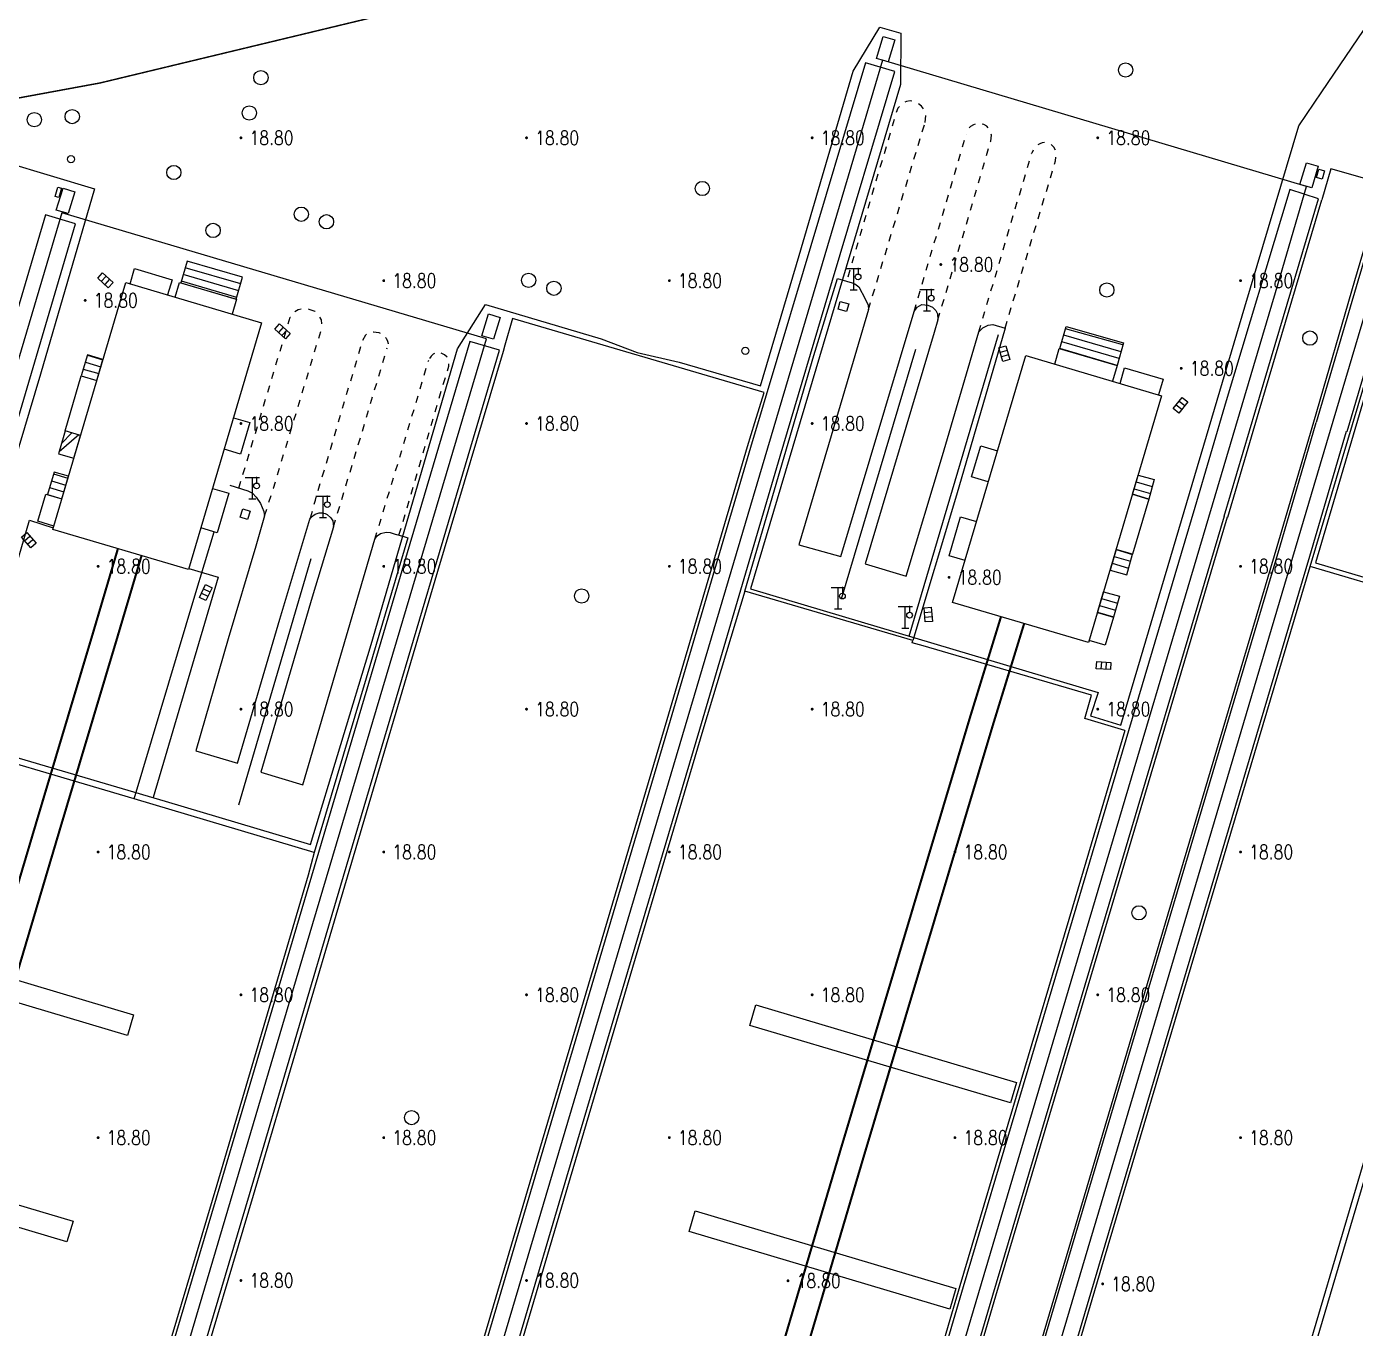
# Model space of a CAD drawing. Extents: x 404846 to 408477, y 3390929 to 3392894.
# Drawn here: x 406546.3 to 406639.4, y 3391921 to 3392012.2 of the extents above; entities that cross this region are included whole.
import ezdxf
from ezdxf.enums import TextEntityAlignment as Align

# ---------------------------------------------------------------- set-up
doc = ezdxf.new("R2010")
doc.units = 0
doc.header["$LTSCALE"] = 0.5
doc.header["$PDSIZE"] = 0.2
doc.linetypes.add('X1', pattern=[5, 4, -1])
doc.linetypes.add('X6', pattern=[2, 1, -1])
doc.layers.get('0').update_dxf_attribs({"linetype": 'CONTINUOUS'})
for name, color, linetype in [('3221', 6, 'CONTINUOUS'), ('DLSS', 4, 'CONTINUOUS'), ('DMTZ', 3, 'CONTINUOUS'), ('FZTZ', 7, 'CONTINUOUS'), ('GCD', 1, 'CONTINUOUS'), ('GXYZ', 2, 'CONTINUOUS'), ('JMD', 6, 'CONTINUOUS'), ('SXSS', 5, 'CONTINUOUS'), ('ZBTZ', 3, 'CONTINUOUS')]:
    doc.layers.add(name, color=color, linetype=linetype)
doc.layers.add('ASSIST', color=7, linetype='CONTINUOUS', plot=False)
doc.styles.add('HZ', font='rs.shx', dxfattribs={"width": 0.8, "bigfont": 'hztxt.shx'})
doc.linetypes.add('10422', pattern='A,0.75,[150,AAA.SHX,S=0.5,R=0,X=0,Y=0.5],1.5,[177,AAA.SHX,S=1,R=0,X=0,Y=0.4],0.75', length=3)
doc.linetypes.add('1161', pattern='A,0,[149,AAA.SHX,S=0.15,R=0,X=0,Y=0],-1.6', length=1.6)
doc.linetypes.add('444', pattern='A,4.5,[145,AAA.SHX,S=1,R=0,X=0,Y=1],4.5,-0.5,[146,AAA.SHX,S=1,R=0,X=0,Y=0],-0.5', length=10)

# ---------------------------------------------------------------- blocks, each defined once
blk = doc.blocks.new('gc063')
for p, q in [((-1, 3), (1, 3)), ((0, 0), (0, 3)), ((0.6, 3), (0.6, 2.2)), ((-0.5, 0), (0.5, 0))]:
    blk.add_line(p, q)
blk.add_circle((0.6, 1.8), 0.4)
blk.add_point((0.6, 3))
blk.add_point((0.6, 3))
blk = doc.blocks.new('GC200')
at = {"linetype": 'Continuous', "const_width": 0.2, "flags": 128}
blk.add_lwpolyline([(-0.1, 0, 1), (0.1, 0, 1)], format="xyb", close=True, dxfattribs=at)
blk = doc.blocks.new('gc170')
at = {"linetype": 'Continuous'}
blk.add_circle((0, 0), 0.5, dxfattribs=at)
blk = doc.blocks.new('gc188')
blk.add_circle((0, 0), 1)
blk = doc.blocks.new('gc041')
for p, q in [((-1, 0.5), (1, 0.5)), ((-1, -0.5), (-1, 0.5)), ((-0.33, 0.5), (-0.33, -0.5)), ((0.33, 0.5), (0.33, -0.5)), ((1, 0.5), (1, -0.5)), ((1, -0.5), (-1, -0.5))]:
    blk.add_line(p, q)

msp = doc.modelspace()

# ---------------------------------------------------------------- linework, layer by layer
at = {"layer": '3221', "color": 6}
for points in [[(406636.332, 3391979.428, 18.869), (406645.833, 3392011.42, 18.841), (406675.55, 3392002.595, 18.841), (406666.052, 3391970.612, 18.869)], [(406603.578, 3391891.659, 18.743), (406616.796, 3391936.211, 18.678), (406633.983, 3391994.177, 18.973), (406635.984, 3392000.971, 18.84), (406606.275, 3392009.823, 18.84), (406604.254, 3392002.963, 18.973), (406587.075, 3391945.026, 18.678), (406573.872, 3391900.521, 18.743)], [(406532.963, 3391836.369, 18.608), (406538.123, 3391853.983, 18.87), (406554.178, 3391908.171, 18.87), (406563.857, 3391940.802, 18.798), (406578.547, 3391990.302, 18.841), (406548.828, 3391999.121, 18.841), (406534.138, 3391949.62, 18.798), (406524.456, 3391916.982, 18.87), (406508.397, 3391862.778, 18.87), (406503.222, 3391845.277, 18.984)], [(406615.567, 3391909.423, 18.808), (406636.332, 3391979.428, 18.869)]]:
    msp.add_polyline3d(points, dxfattribs=at)
at = {"layer": 'ASSIST', "linetype": 'Continuous', "flags": 128}
for points, elevation in [([(406561.033, 3391993.082), (406561.48, 3391994.635), (406557.595, 3391995.754), (406557.156, 3391994.229), (406561.033, 3391993.082)], 19.521), ([(406623.166, 3391990.034), (406622.717, 3391988.437), (406618.712, 3391989.623), (406619.146, 3391991.165), (406623.166, 3391990.034)], 19.22), ([(406550.614, 3391989.184), (406550.181, 3391987.714), (406551.264, 3391987.394), (406551.698, 3391988.863), (406550.614, 3391989.184)], 19.243), ([(406550.125, 3391983.545), (406549.042, 3391983.865), (406548.959, 3391983.53), (406548.583, 3391982.259), (406549.651, 3391981.943), (406550.027, 3391983.214), (406550.125, 3391983.545)], 19.373), ([(406548.27, 3391980.98), (406547.806, 3391979.41), (406548.814, 3391979.112), (406549.278, 3391980.682), (406548.27, 3391980.98)], 19.198), ([(406623.788, 3391979.423), (406624.185, 3391980.764), (406625.317, 3391980.446), (406624.929, 3391979.085), (406623.788, 3391979.423)], 19.247), ([(406622.644, 3391975.558), (406622.218, 3391974.118), (406623.385, 3391973.773), (406623.784, 3391975.22), (406622.644, 3391975.558)], 19.26), ([(406621.337, 3391971.145), (406621.768, 3391972.599), (406622.89, 3391972.296), (406622.452, 3391970.815), (406621.337, 3391971.145)], 19.393)]:
    msp.add_lwpolyline(points, close=True, dxfattribs=dict(at, elevation=elevation))
at = {"layer": 'DLSS', "linetype": 'Continuous', "const_width": 0.1, "elevation": 18.842, "flags": 128}
msp.add_lwpolyline([(406570.913, 3392012.889), (406551.5, 3392008.221), (406543.361, 3392006.722), (406536.591, 3392005.974), (406530.959, 3392005.785), (406525.007, 3392005.989), (406518.538, 3392006.547), (406512.658, 3392007.472), (406507.461, 3392008.531), (406501.908, 3392009.962), (406494.211, 3392012.184), (406482.119, 3392015.748)], dxfattribs=at)
at = {"layer": 'DLSS', "linetype": 'X6', "flags": 128}
for points, elevation in [([(406609.265, 3392005.45), (406609.313, 3392006.017), (406609.22, 3392006.342), (406609.009, 3392006.607), (406608.736, 3392006.803), (406608.43, 3392006.922), (406608.216, 3392006.961), (406607.956, 3392006.917), (406607.641, 3392006.792), (406607.364, 3392006.448), (406607.235, 3392006.135), (406603.768, 3391994.351)], 19.076), ([(406605.303, 3391992.362), (406609.265, 3392005.45)], 19.046), ([(406608.505, 3391992.224), (406612.14, 3392004.606)], 19.046), ([(406613.868, 3392004.152), (406613.923, 3392004.569), (406613.818, 3392004.909), (406613.6, 3392005.189), (406613.371, 3392005.309), (406613.119, 3392005.357), (406612.888, 3392005.374), (406612.66, 3392005.297), (406612.451, 3392005.182), (406612.316, 3392005.028), (406612.14, 3392004.606)], 19.063), ([(406610.164, 3391991.637), (406612.148, 3391998.301), (406613.868, 3392004.152)], 18.987), ([(406614.866, 3391991.056), (406618.406, 3392002.776), (406618.464, 3392003.348), (406618.293, 3392003.737), (406618.124, 3392003.897), (406617.894, 3392003.98), (406617.641, 3392004.052), (406617.472, 3392004.031), (406617.295, 3392003.954), (406617.127, 3392003.875), (406616.884, 3392003.653), (406616.73, 3392003.311)], 18.991), ([(406613.024, 3391990.786), (406615.009, 3391997.454), (406616.73, 3392003.311)], 18.987), ([(406561.215, 3391979.858), (406564.814, 3391991.819), (406565.126, 3391992.221), (406565.364, 3391992.353), (406565.794, 3391992.436), (406566.123, 3391992.392), (406566.537, 3391992.235), (406566.773, 3391991.976), (406566.972, 3391991.644), (406567.006, 3391991.327), (406567.026, 3391991.079)], 18.978), ([(406563.015, 3391977.915), (406563.64, 3391979.857), (406567.026, 3391991.079)], 18.81), ([(406569.888, 3391990.216), (406570.094, 3391990.581), (406570.297, 3391990.728), (406570.638, 3391990.807), (406571.023, 3391990.749), (406571.162, 3391990.689), (406571.41, 3391990.524), (406571.533, 3391990.355), (406571.625, 3391990.142), (406571.668, 3391989.971), (406571.602, 3391989.674)], 18.835), ([(406566.236, 3391977.764), (406566.573, 3391979.006), (406569.888, 3391990.216)], 18.81), ([(406567.838, 3391977.152), (406569.496, 3391982.616), (406571.602, 3391989.674)], 18.822), ([(406570.738, 3391976.272), (406572.398, 3391981.743), (406574.506, 3391988.807)], 18.822), ([(406572.427, 3391976.559), (406575.907, 3391988.387), (406575.933, 3391988.731), (406575.846, 3391988.982), (406575.625, 3391989.192), (406575.355, 3391989.306), (406575.215, 3391989.333), (406575.027, 3391989.327), (406574.81, 3391989.244), (406574.67, 3391989.088), (406574.506, 3391988.807)], 19.047)]:
    msp.add_lwpolyline(points, dxfattribs=dict(at, elevation=elevation))
at = {"layer": 'DMTZ', "linetype": '10422', "flags": 128}
for points, elevation in [([(406669.685, 3391987.589), (406663.398, 3391966.34), (406636.24, 3391974.356), (406642.551, 3391995.581)], 19.219), ([(406614.866, 3391991.056), (406611.455, 3391979.372), (406608.401, 3391969.191), (406596.651, 3391972.646), (406601.478, 3391989.147), (406603.14, 3391994.537)], 19.178), ([(406603.14, 3391994.537), (406604.169, 3391994.233), (406604.349, 3391994.147), (406604.62, 3391993.943), (406605.066, 3391993.102), (406605.272, 3391992.663), (406605.303, 3391992.362), (406603.515, 3391986.271), (406600.431, 3391975.876), (406603.377, 3391975.057), (406608.505, 3391992.224), (406608.711, 3391992.52), (406609.042, 3391992.71), (406609.448, 3391992.672), (406609.784, 3391992.521), (406610.016, 3391992.29), (406610.136, 3391992.06), (406610.164, 3391991.637), (406609.901, 3391990.745), (406605.059, 3391974.548), (406607.948, 3391973.689), (406610.484, 3391982.147), (406613.024, 3391990.786), (406613.306, 3391991.077), (406613.681, 3391991.273), (406614.015, 3391991.302), (406614.866, 3391991.056)], 19.223), ([(406560.585, 3391980.052), (406561.844, 3391979.663), (406562.158, 3391979.49), (406562.429, 3391979.22), (406562.731, 3391978.766), (406562.973, 3391978.216), (406563.015, 3391977.915), (406562.401, 3391975.78), (406560.467, 3391969.292), (406558.195, 3391961.453), (406561.126, 3391960.603), (406564.094, 3391970.678), (406566.179, 3391977.687), (406566.292, 3391977.84), (406566.562, 3391978.028), (406566.838, 3391978.122), (406567.079, 3391978.129), (406567.251, 3391978.083), (406567.391, 3391978.003), (406567.657, 3391977.779), (406567.805, 3391977.557), (406567.838, 3391977.152), (406566.354, 3391972.216), (406562.756, 3391959.969), (406565.698, 3391959.074), (406570.738, 3391976.272), (406570.897, 3391976.505), (406571.132, 3391976.679), (406571.528, 3391976.779), (406571.809, 3391976.736), (406572.162, 3391976.636), (406572.693, 3391976.481)], 19.032), ([(406572.693, 3391976.481), (406573.046, 3391976.37), (406570.124, 3391966.544), (406566.478, 3391954.337), (406553.876, 3391958.095), (406558.14, 3391972.315), (406559.488, 3391976.797)], 19.062)]:
    msp.add_lwpolyline(points, dxfattribs=dict(at, elevation=elevation))
at = {"layer": 'FZTZ', "linetype": 'Continuous', "flags": 128}
for points, elevation in [([(406637.246, 3392002.061), (406637.073, 3392001.477), (406636.678, 3392001.595), (406636.85, 3392002.178), (406637.246, 3392002.061)], 20.363), ([(406548.788, 3392000.858), (406548.597, 3392000.205), (406548.342, 3392000.279), (406548.533, 3392000.933), (406548.788, 3392000.858)], 19.852), ([(406603.92, 3391992.756), (406603.764, 3391992.209), (406603.169, 3391992.379), (406603.325, 3391992.926), (406603.92, 3391992.756)], 21.063), ([(406561.496, 3391978.405), (406562.012, 3391978.239), (406561.827, 3391977.665), (406561.312, 3391977.831), (406561.496, 3391978.405)], 20.672), ([(406535.597, 3391948.407), (406553.844, 3391942.973), (406553.417, 3391941.54), (406535.17, 3391946.974), (406535.597, 3391948.407)], 27.715), ([(406597.419, 3391943.675), (406615.666, 3391938.241), (406615.239, 3391936.808), (406596.992, 3391942.242), (406597.419, 3391943.675)], 27.592), ([(406531.353, 3391933.955), (406549.601, 3391928.521), (406549.174, 3391927.088), (406530.926, 3391932.522), (406531.353, 3391933.955)], 27.715), ([(406593.171, 3391929.249), (406611.419, 3391923.815), (406610.992, 3391922.381), (406592.745, 3391927.816), (406593.171, 3391929.249)], 27.592)]:
    msp.add_lwpolyline(points, close=True, dxfattribs=dict(at, elevation=elevation))
at = {"layer": 'JMD', "linetype": 'Continuous'}
for p, q in [((406557.595, 3391995.754), (406557.156, 3391994.229)), ((406561.342, 3391994.155), (406557.459, 3391995.282)), ((406561.48, 3391994.635), (406557.595, 3391995.754)), ((406561.065, 3391993.194), (406557.188, 3391994.339)), ((406561.203, 3391993.674), (406557.323, 3391994.81)), ((406561.033, 3391993.082), (406561.48, 3391994.635)), ((406618.712, 3391989.623), (406619.146, 3391991.165)), ((406622.988, 3391989.4), (406618.974, 3391990.553)), ((406623.123, 3391989.881), (406619.104, 3391991.017)), ((406622.717, 3391988.437), (406618.712, 3391989.623)), ((406622.852, 3391988.918), (406618.843, 3391990.088)), ((406623.166, 3391990.034), (406622.717, 3391988.437)), ((406550.614, 3391989.184), (406550.181, 3391987.714)), ((406550.464, 3391988.673), (406551.547, 3391988.353)), ((406550.605, 3391989.153), (406551.689, 3391988.832)), ((406551.264, 3391987.394), (406551.698, 3391988.863)), ((406550.322, 3391988.194), (406551.406, 3391987.873)), ((406550.181, 3391987.714), (406551.264, 3391987.394)), ((406548.959, 3391983.53), (406548.583, 3391982.259)), ((406550.001, 3391983.582), (406548.626, 3391982.405)), ((406549.522, 3391983.723), (406548.793, 3391982.967)), ((406549.042, 3391983.865), (406548.959, 3391983.53)), ((406550.125, 3391983.545), (406549.042, 3391983.865)), ((406548.27, 3391980.98), (406547.806, 3391979.41)), ((406548.089, 3391980.369), (406549.097, 3391980.071)), ((406548.231, 3391980.848), (406549.239, 3391980.55)), ((406548.814, 3391979.112), (406549.278, 3391980.682)), ((406623.788, 3391979.423), (406624.185, 3391980.764)), ((406624.043, 3391980.285), (406625.178, 3391979.959)), ((406624.185, 3391980.764), (406625.317, 3391980.446)), ((406625.317, 3391980.446), (406624.929, 3391979.085)), ((406547.806, 3391979.41), (406548.814, 3391979.112)), ((406547.948, 3391979.889), (406548.956, 3391979.591)), ((406623.901, 3391979.805), (406625.04, 3391979.473)), ((406622.644, 3391975.558), (406622.218, 3391974.118)), ((406622.502, 3391975.077), (406623.651, 3391974.737)), ((406622.644, 3391975.556), (406623.784, 3391975.218)), ((406623.385, 3391973.773), (406623.784, 3391975.22)), ((406622.218, 3391974.118), (406623.385, 3391973.773)), ((406622.36, 3391974.597), (406623.518, 3391974.255)), ((406621.337, 3391971.145), (406621.768, 3391972.599)), ((406621.626, 3391972.12), (406622.746, 3391971.808)), ((406621.768, 3391972.599), (406622.89, 3391972.296)), ((406622.89, 3391972.296), (406622.452, 3391970.815)), ((406621.342, 3391971.161), (406622.457, 3391970.831)), ((406621.484, 3391971.64), (406622.601, 3391971.319))]:
    msp.add_line(p, q, dxfattribs=at)
at = {"layer": 'JMD', "linetype": '444', "flags": 128}
for points, elevation in [([(406597.039, 3391972.805), (406621.394, 3391965.553), (406620.852, 3391963.918), (406622.984, 3391963.263), (406631.652, 3391992.554), (406635.449, 3392005.227), (406637.04, 3392007.591), (406642.085, 3392015.041), (406643.979, 3392014.286), (406645.847, 3392013.896), (406647.113, 3392013.524), (406647.039, 3392009.979), (406636.596, 3391974.632), (406663.215, 3391966.735), (406665.335, 3391973.934), (406673.593, 3392002.044), (406675.439, 3392005.072), (406680.719, 3392003.555), (406680.573, 3391999.909), (406677.443, 3391989.34), (406670.195, 3391964.626), (406671.536, 3391964.214)], 20.606), ([(406600.449, 3391996.15), (406604.235, 3392009.039), (406606.103, 3392012.133), (406607.576, 3392011.703), (406607.545, 3392008.112), (406597.039, 3391972.805)], 20.434), ([(406517.819, 3391955.645), (406526.612, 3391953.072), (406530.198, 3391964.772), (406537.028, 3391987.866), (406543.57, 3392000.525), (406544.902, 3392002.676), (406551.096, 3392000.814), (406547.321, 3391987.833), (406543.075, 3391973.664), (406545.225, 3391973.041), (406546.553, 3391977.604), (406548.21, 3391977.071)], 20.546), ([(406542.01, 3391962.063), (406556.05, 3391957.935), (406566.223, 3391954.899), (406570.48, 3391968.907), (406576.529, 3391989.612), (406578.474, 3391992.716), (406586.588, 3391990.312), (406589.114, 3391989.338), (406592.036, 3391988.683), (406597.747, 3391987.022), (406600.449, 3391996.15)], 20.439), ([(406608.163, 3391969.493), (406614.402, 3391990.615)], 20.28), ([(406603.408, 3391972.092), (406608.614, 3391989.589)], 20.195), ([(406561.21, 3391957.679), (406566.278, 3391974.919)], 20.317), ([(406557.715, 3391974.227), (406559.761, 3391973.616), (406555.203, 3391958.184)], 20.533)]:
    msp.add_lwpolyline(points, dxfattribs=dict(at, elevation=elevation))
at = {"layer": 'JMD', "linetype": 'Continuous', "flags": 128}
for points, elevation in [([(406553.595, 3391994.159), (406553.909, 3391995.222), (406556.537, 3391994.444), (406556.223, 3391993.382)], 23.424), ([(406556.751, 3391993.226), (406557.056, 3391994.258), (406561.06, 3391993.074), (406560.755, 3391992.041)], 23.188), ([(406618.343, 3391988.542), (406618.667, 3391989.636), (406622.717, 3391988.437), (406622.393, 3391987.343)], 22.992), ([(406622.918, 3391987.187), (406623.241, 3391988.278), (406625.934, 3391987.481), (406625.611, 3391986.39)], 23.038), ([(406550.125, 3391983.545), (406549.042, 3391983.865), (406550.181, 3391987.714), (406551.264, 3391987.394)], 22.943), ([(406560.838, 3391984.783), (406561.973, 3391984.447), (406561.32, 3391982.239), (406560.185, 3391982.574)], 23.046), ([(406613.693, 3391980.303), (406612.522, 3391980.65), (406613.164, 3391982.819), (406614.335, 3391982.472)], 23.174), ([(406548.249, 3391977.202), (406547.135, 3391977.531), (406547.7, 3391979.441), (406548.814, 3391979.112)], 22.943), ([(406559.375, 3391979.837), (406560.522, 3391979.497), (406559.705, 3391976.733), (406558.557, 3391977.072)], 23.38), ([(406623.788, 3391979.423), (406624.929, 3391979.085), (406623.784, 3391975.22), (406622.644, 3391975.558)], 22.726), ([(406612.062, 3391974.794), (406610.948, 3391975.124), (406611.754, 3391977.846), (406612.868, 3391977.516)], 23.28), ([(406621.337, 3391971.145), (406622.452, 3391970.815), (406621.871, 3391968.854), (406620.757, 3391969.184)], 22.726)]:
    msp.add_lwpolyline(points, dxfattribs=dict(at, elevation=elevation))
for points, elevation in [([(406562.805, 3391991.435), (406557.692, 3391974.147), (406548.177, 3391976.961), (406553.291, 3391994.249), (406562.805, 3391991.435)], 25.263), ([(406625.832, 3391986.325), (406620.713, 3391969.037), (406611.192, 3391971.856), (406616.311, 3391989.144), (406625.832, 3391986.325)], 25.404)]:
    msp.add_lwpolyline(points, close=True, dxfattribs=dict(at, elevation=elevation))
at = {"layer": 'SXSS', "linetype": 'X1', "const_width": 0.15, "flags": 128}
for points, elevation in [([(406552.744, 3391975.61), (406551.061, 3391969.921), (406547.143, 3391956.829), (406542.052, 3391939.691), (406536.398, 3391920.636), (406531.152, 3391902.951), (406519.679, 3391864.306), (406513.742, 3391844.369), (406506.349, 3391819.235), (406508.024, 3391818.748), (406515.393, 3391843.88), (406521.33, 3391863.815), (406532.803, 3391902.461), (406538.049, 3391920.146), (406543.702, 3391939.201), (406548.793, 3391956.338), (406552.711, 3391969.429), (406554.399, 3391975.121)], 18.779), ([(406614.583, 3391970.852), (406612.387, 3391963.723), (406603.342, 3391933.511), (406589.53, 3391886.867), (406580.906, 3391857.699), (406573.541, 3391833.04), (406568.736, 3391816.695)], 18.805), ([(406616.204, 3391970.372), (406614.004, 3391963.232), (406604.962, 3391933.029), (406591.151, 3391886.387), (406582.527, 3391857.218), (406575.162, 3391832.559), (406570.358, 3391816.218)], 18.805)]:
    msp.add_lwpolyline(points, dxfattribs=dict(at, elevation=elevation))
at = {"layer": 'SXSS', "linetype": 'Continuous', "elevation": 18.931, "flags": 128}
msp.add_lwpolyline([(406622, 3391870.647), (406628.604, 3391892.855), (406647.074, 3391955.254), (406651.283, 3391969.53), (406650.894, 3391969.645), (406646.684, 3391955.369), (406628.214, 3391892.971), (406621.611, 3391870.763)], dxfattribs=at)
at = {"layer": 'ZBTZ', "linetype": '1161', "flags": 128}
for points, elevation in [([(406607.146, 3392011.229), (406606.692, 3392009.706), (406605.858, 3392009.94), (406606.333, 3392011.475), (406607.146, 3392011.229)], 18.84), ([(406636.792, 3392002.394), (406636.337, 3392000.872), (406635.504, 3392001.105), (406635.979, 3392002.64), (406636.792, 3392002.394)], 18.984), ([(406549.719, 3392000.607), (406549.265, 3391999.084), (406548.431, 3391999.317), (406548.906, 3392000.852), (406549.719, 3392000.607)], 18.84), ([(406579.505, 3391991.8), (406579.051, 3391990.277), (406578.217, 3391990.511), (406578.692, 3391992.046), (406579.505, 3391991.8)], 18.84)]:
    msp.add_lwpolyline(points, close=True, dxfattribs=dict(at, elevation=elevation))
for points, elevation in [([(406638.823, 3391983.812), (406641.739, 3391993.689), (406646.081, 3392008.264), (406646.835, 3392010.774), (406644.694, 3392011.373), (406643.92, 3392008.928), (406639.572, 3391994.332), (406636.655, 3391984.452)], 19.106), ([(406559.946, 3391849.849), (406565.995, 3391870.244), (406574.298, 3391898.177), (406584.178, 3391931.642), (406593.483, 3391962.983), (406599.109, 3391982.097), (406602.79, 3391994.416), (406607.149, 3392009.021), (406605.091, 3392009.635), (406600.732, 3391995.031), (406597.05, 3391982.707), (406591.424, 3391963.592), (406582.119, 3391932.251), (406572.239, 3391898.787), (406563.936, 3391870.855), (406557.888, 3391850.459)], 18.836), ([(406636.487, 3391984.501), (406639.363, 3391994.394), (406641.377, 3392001.155), (406637.676, 3392002.213), (406637.055, 3392000.027)], 19.083), ([(406636.816, 3392000.099), (406634.814, 3392000.769), (406630.354, 3391985.959), (406628.151, 3391978.502)], 19.025), ([(406630.217, 3391977.892), (406632.419, 3391985.347), (406636.816, 3392000.099)], 18.99), ([(406630.456, 3391977.821), (406632.658, 3391985.276), (406637.055, 3392000.027)], 18.99), ([(406505.922, 3391850.318), (406508.341, 3391858.584), (406514.923, 3391880.725), (406521.478, 3391902.908), (406526.885, 3391921.155), (406532.618, 3391940.525), (406539.056, 3391962.139), (406545.493, 3391983.86), (406549.783, 3391998.363), (406547.673, 3391998.988), (406543.383, 3391984.485), (406536.946, 3391962.765), (406530.508, 3391941.151), (406524.775, 3391921.78), (406519.368, 3391903.532), (406512.813, 3391881.351), (406506.23, 3391859.206), (406503.809, 3391850.936)], 18.802), ([(406557.675, 3391850.522), (406563.724, 3391870.918), (406572.027, 3391898.85), (406581.906, 3391932.314), (406591.212, 3391963.655), (406596.838, 3391982.77), (406597.338, 3391984.445), (406597.999, 3391986.557), (406580.38, 3391991.726), (406579.85, 3391989.865), (406579.713, 3391989.431), (406575.133, 3391974.006), (406568.607, 3391951.992), (406562.21, 3391930.326), (406549.41, 3391887.334), (406542.143, 3391862.763), (406534.483, 3391836.863)], 18.86), ([(406534.233, 3391836.937), (406541.893, 3391862.836), (406549.16, 3391887.408), (406561.96, 3391930.4), (406568.357, 3391952.066), (406574.883, 3391974.08), (406579.463, 3391989.505), (406577.396, 3391990.119), (406572.815, 3391974.694), (406566.289, 3391952.678), (406559.892, 3391931.014), (406547.092, 3391888.022), (406539.825, 3391863.448), (406532.165, 3391837.549)], 18.886), ([(406592.34, 3391835.453), (406600.631, 3391863.611), (406607.547, 3391886.854), (406619.345, 3391926.691), (406633.929, 3391975.775), (406636.487, 3391984.501)], 18.866), ([(406592.508, 3391835.403), (406600.8, 3391863.561), (406607.715, 3391886.805), (406619.513, 3391926.641), (406634.098, 3391975.725), (406636.655, 3391984.452)], 18.866), ([(406594.621, 3391834.781), (406602.912, 3391862.936), (406609.827, 3391886.178), (406621.625, 3391926.015), (406636.21, 3391975.101), (406638.769, 3391983.832)], 18.866), ([(406628.166, 3391978.501), (406619.822, 3391950.438), (406611.941, 3391923.941), (406607.127, 3391907.575), (406599.038, 3391880.269), (406592.536, 3391858.372), (406586.933, 3391839.367)], 18.768), ([(406630.217, 3391977.892), (406621.872, 3391949.828), (406613.992, 3391923.335), (406609.179, 3391906.969), (406601.089, 3391879.66), (406594.588, 3391857.765), (406588.985, 3391838.762)], 18.768), ([(406630.419, 3391977.832), (406622.075, 3391949.768), (406614.195, 3391923.275), (406609.382, 3391906.91), (406601.291, 3391879.6), (406594.79, 3391857.705), (406589.187, 3391838.702)], 18.768), ([(406594.829, 3391834.72), (406603.12, 3391862.874), (406610.035, 3391886.116), (406621.833, 3391925.953), (406636.24, 3391974.356)], 18.872), ([(406596.651, 3391972.646), (406593.712, 3391962.916), (406584.406, 3391931.574), (406574.526, 3391898.11), (406566.223, 3391870.176), (406560.174, 3391849.781)], 18.791), ([(406623.263, 3391962.888), (406620.441, 3391963.736), (406620.931, 3391965.359), (406609.132, 3391968.81), (406608.352, 3391969.013), (406608.401, 3391969.191)], 18.928), ([(406623.263, 3391962.888), (406619.582, 3391950.509), (406611.701, 3391924.012), (406606.888, 3391907.646), (406598.798, 3391880.34), (406592.297, 3391858.443), (406586.693, 3391839.437)], 18.768), ([(406553.876, 3391958.095), (406539.321, 3391962.401), (406539.247, 3391962.082), (406532.809, 3391940.468), (406527.076, 3391921.098), (406521.669, 3391902.851), (406515.114, 3391880.669), (406508.533, 3391858.527), (406506.113, 3391850.262)], 18.791), ([(406566.478, 3391954.337), (406566.057, 3391952.746), (406559.66, 3391931.082), (406546.86, 3391888.091), (406539.593, 3391863.517), (406531.933, 3391837.618)], 18.905)]:
    msp.add_lwpolyline(points, dxfattribs=dict(at, elevation=elevation))

# ---------------------------------------------------------------- block references
at = {"layer": 'DLSS', "linetype": 'Continuous', "xscale": 0.5, "yscale": 0.5}
for p in [(406604.272, 3391993.741, 19.042), (406609.4, 3391992.255, 19.042), (406562.158, 3391979.107, 18.947), (406567.108, 3391977.798, 18.945), (406603.179, 3391971.397, 19.073), (406607.88, 3391970.06, 19.049)]:
    msp.add_blockref('gc063', p, dxfattribs=at)
at = {"layer": 'GCD', "linetype": 'Continuous'}
ref = msp.add_blockref('GC200', (406561.358, 3392004.379, 18.8), dxfattribs=dict(at, xscale=0.5, yscale=0.5, zscale=0.5))
ref.add_attrib('height', '18.80', dxfattribs={"linetype": 'Continuous', "height": 1, "style": 'HZ', "width": 0.8}).set_placement((406561.958, 3392004.379, 18.8), align=Align.MIDDLE_LEFT)
ref = msp.add_blockref('GC200', (406581.358, 3392004.379, 18.8), dxfattribs=dict(at, xscale=0.5, yscale=0.5, zscale=0.5))
ref.add_attrib('height', '18.80', dxfattribs={"linetype": 'Continuous', "height": 1, "style": 'HZ', "width": 0.8}).set_placement((406581.958, 3392004.379, 18.8), align=Align.MIDDLE_LEFT)
ref = msp.add_blockref('GC200', (406601.358, 3392004.379, 18.8), dxfattribs=dict(at, xscale=0.5, yscale=0.5, zscale=0.5))
ref.add_attrib('height', '18.80', dxfattribs={"linetype": 'Continuous', "height": 1, "style": 'HZ', "width": 0.8}).set_placement((406601.958, 3392004.379, 18.8), align=Align.MIDDLE_LEFT)
ref = msp.add_blockref('GC200', (406621.358, 3392004.379, 18.8), dxfattribs=dict(at, xscale=0.5, yscale=0.5, zscale=0.5))
ref.add_attrib('height', '18.80', dxfattribs={"linetype": 'Continuous', "height": 1, "style": 'HZ', "width": 0.8}).set_placement((406621.958, 3392004.379, 18.8), align=Align.MIDDLE_LEFT)
ref = msp.add_blockref('GC200', (406610.368, 3391995.509, 18.8), dxfattribs=dict(at, xscale=0.5, yscale=0.5, zscale=0.5))
ref.add_attrib('height', '18.80', dxfattribs={"linetype": 'Continuous', "height": 1, "style": 'HZ', "width": 0.8}).set_placement((406610.968, 3391995.509, 18.8), align=Align.MIDDLE_LEFT)
ref = msp.add_blockref('GC200', (406571.358, 3391994.379, 18.8), dxfattribs=dict(at, xscale=0.5, yscale=0.5, zscale=0.5))
ref.add_attrib('height', '18.80', dxfattribs={"linetype": 'Continuous', "height": 1, "style": 'HZ', "width": 0.8}).set_placement((406571.958, 3391994.379, 18.8), align=Align.MIDDLE_LEFT)
ref = msp.add_blockref('GC200', (406591.358, 3391994.379, 18.8), dxfattribs=dict(at, xscale=0.5, yscale=0.5, zscale=0.5))
ref.add_attrib('height', '18.80', dxfattribs={"linetype": 'Continuous', "height": 1, "style": 'HZ', "width": 0.8}).set_placement((406591.958, 3391994.379, 18.8), align=Align.MIDDLE_LEFT)
ref = msp.add_blockref('GC200', (406631.358, 3391994.379, 18.8), dxfattribs=dict(at, xscale=0.5, yscale=0.5, zscale=0.5))
ref.add_attrib('height', '18.80', dxfattribs={"linetype": 'Continuous', "height": 1, "style": 'HZ', "width": 0.8}).set_placement((406631.958, 3391994.379, 18.8), align=Align.MIDDLE_LEFT)
ref = msp.add_blockref('GC200', (406550.452, 3391992.995, 18.8), dxfattribs=dict(at, xscale=0.5, yscale=0.5, zscale=0.5))
ref.add_attrib('height', '18.80', dxfattribs={"linetype": 'Continuous', "height": 1, "style": 'HZ', "width": 0.8}).set_placement((406551.052, 3391992.995, 18.8), align=Align.MIDDLE_LEFT)
ref = msp.add_blockref('GC200', (406627.204, 3391988.243, 18.8), dxfattribs=dict(at, xscale=0.5, yscale=0.5, zscale=0.5))
ref.add_attrib('height', '18.80', dxfattribs={"linetype": 'Continuous', "height": 1, "style": 'HZ', "width": 0.8}).set_placement((406627.804, 3391988.243, 18.8), align=Align.MIDDLE_LEFT)
ref = msp.add_blockref('GC200', (406561.358, 3391984.379, 18.8), dxfattribs=dict(at, xscale=0.5, yscale=0.5, zscale=0.5))
ref.add_attrib('height', '18.80', dxfattribs={"linetype": 'Continuous', "height": 1, "style": 'HZ', "width": 0.8}).set_placement((406561.958, 3391984.379, 18.8), align=Align.MIDDLE_LEFT)
ref = msp.add_blockref('GC200', (406581.358, 3391984.379, 18.8), dxfattribs=dict(at, xscale=0.5, yscale=0.5, zscale=0.5))
ref.add_attrib('height', '18.80', dxfattribs={"linetype": 'Continuous', "height": 1, "style": 'HZ', "width": 0.8}).set_placement((406581.958, 3391984.379, 18.8), align=Align.MIDDLE_LEFT)
ref = msp.add_blockref('GC200', (406601.358, 3391984.379, 18.8), dxfattribs=dict(at, xscale=0.5, yscale=0.5, zscale=0.5))
ref.add_attrib('height', '18.80', dxfattribs={"linetype": 'Continuous', "height": 1, "style": 'HZ', "width": 0.8}).set_placement((406601.958, 3391984.379, 18.8), align=Align.MIDDLE_LEFT)
ref = msp.add_blockref('GC200', (406551.358, 3391974.379, 18.8), dxfattribs=dict(at, xscale=0.5, yscale=0.5, zscale=0.5))
ref.add_attrib('height', '18.80', dxfattribs={"linetype": 'Continuous', "height": 1, "style": 'HZ', "width": 0.8}).set_placement((406551.958, 3391974.379, 18.8), align=Align.MIDDLE_LEFT)
ref = msp.add_blockref('GC200', (406571.358, 3391974.379, 18.8), dxfattribs=dict(at, xscale=0.5, yscale=0.5, zscale=0.5))
ref.add_attrib('height', '18.80', dxfattribs={"linetype": 'Continuous', "height": 1, "style": 'HZ', "width": 0.8}).set_placement((406571.958, 3391974.379, 18.8), align=Align.MIDDLE_LEFT)
ref = msp.add_blockref('GC200', (406591.358, 3391974.379, 18.8), dxfattribs=dict(at, xscale=0.5, yscale=0.5, zscale=0.5))
ref.add_attrib('height', '18.80', dxfattribs={"linetype": 'Continuous', "height": 1, "style": 'HZ', "width": 0.8}).set_placement((406591.958, 3391974.379, 18.8), align=Align.MIDDLE_LEFT)
ref = msp.add_blockref('GC200', (406631.358, 3391974.379, 18.8), dxfattribs=dict(at, xscale=0.5, yscale=0.5, zscale=0.5))
ref.add_attrib('height', '18.80', dxfattribs={"linetype": 'Continuous', "height": 1, "style": 'HZ', "width": 0.8}).set_placement((406631.958, 3391974.379, 18.8), align=Align.MIDDLE_LEFT)
ref = msp.add_blockref('GC200', (406610.946, 3391973.605, 18.8), dxfattribs=dict(at, xscale=0.5, yscale=0.5, zscale=0.5))
ref.add_attrib('height', '18.80', dxfattribs={"linetype": 'Continuous', "height": 1, "style": 'HZ', "width": 0.8}).set_placement((406611.546, 3391973.605, 18.8), align=Align.MIDDLE_LEFT)
ref = msp.add_blockref('GC200', (406561.358, 3391964.379, 18.8), dxfattribs=dict(at, xscale=0.5, yscale=0.5, zscale=0.5))
ref.add_attrib('height', '18.80', dxfattribs={"linetype": 'Continuous', "height": 1, "style": 'HZ', "width": 0.8}).set_placement((406561.958, 3391964.379, 18.8), align=Align.MIDDLE_LEFT)
ref = msp.add_blockref('GC200', (406581.358, 3391964.379, 18.8), dxfattribs=dict(at, xscale=0.5, yscale=0.5, zscale=0.5))
ref.add_attrib('height', '18.80', dxfattribs={"linetype": 'Continuous', "height": 1, "style": 'HZ', "width": 0.8}).set_placement((406581.958, 3391964.379, 18.8), align=Align.MIDDLE_LEFT)
ref = msp.add_blockref('GC200', (406601.358, 3391964.379, 18.8), dxfattribs=dict(at, xscale=0.5, yscale=0.5, zscale=0.5))
ref.add_attrib('height', '18.80', dxfattribs={"linetype": 'Continuous', "height": 1, "style": 'HZ', "width": 0.8}).set_placement((406601.958, 3391964.379, 18.8), align=Align.MIDDLE_LEFT)
ref = msp.add_blockref('GC200', (406621.358, 3391964.379, 18.8), dxfattribs=dict(at, xscale=0.5, yscale=0.5, zscale=0.5))
ref.add_attrib('height', '18.80', dxfattribs={"linetype": 'Continuous', "height": 1, "style": 'HZ', "width": 0.8}).set_placement((406621.958, 3391964.379, 18.8), align=Align.MIDDLE_LEFT)
ref = msp.add_blockref('GC200', (406551.358, 3391954.379, 18.8), dxfattribs=dict(at, xscale=0.5, yscale=0.5, zscale=0.5))
ref.add_attrib('height', '18.80', dxfattribs={"linetype": 'Continuous', "height": 1, "style": 'HZ', "width": 0.8}).set_placement((406551.958, 3391954.379, 18.8), align=Align.MIDDLE_LEFT)
ref = msp.add_blockref('GC200', (406571.358, 3391954.379, 18.8), dxfattribs=dict(at, xscale=0.5, yscale=0.5, zscale=0.5))
ref.add_attrib('height', '18.80', dxfattribs={"linetype": 'Continuous', "height": 1, "style": 'HZ', "width": 0.8}).set_placement((406571.958, 3391954.379, 18.8), align=Align.MIDDLE_LEFT)
ref = msp.add_blockref('GC200', (406591.358, 3391954.379, 18.8), dxfattribs=dict(at, xscale=0.5, yscale=0.5, zscale=0.5))
ref.add_attrib('height', '18.80', dxfattribs={"linetype": 'Continuous', "height": 1, "style": 'HZ', "width": 0.8}).set_placement((406591.958, 3391954.379, 18.8), align=Align.MIDDLE_LEFT)
ref = msp.add_blockref('GC200', (406611.358, 3391954.379, 18.8), dxfattribs=dict(at, xscale=0.5, yscale=0.5, zscale=0.5))
ref.add_attrib('height', '18.80', dxfattribs={"linetype": 'Continuous', "height": 1, "style": 'HZ', "width": 0.8}).set_placement((406611.958, 3391954.379, 18.8), align=Align.MIDDLE_LEFT)
ref = msp.add_blockref('GC200', (406631.358, 3391954.379, 18.8), dxfattribs=dict(at, xscale=0.5, yscale=0.5, zscale=0.5))
ref.add_attrib('height', '18.80', dxfattribs={"linetype": 'Continuous', "height": 1, "style": 'HZ', "width": 0.8}).set_placement((406631.958, 3391954.379, 18.8), align=Align.MIDDLE_LEFT)
ref = msp.add_blockref('GC200', (406561.358, 3391944.379, 18.8), dxfattribs=dict(at, xscale=0.5, yscale=0.5, zscale=0.5))
ref.add_attrib('height', '18.80', dxfattribs={"linetype": 'Continuous', "height": 1, "style": 'HZ', "width": 0.8}).set_placement((406561.958, 3391944.379, 18.8), align=Align.MIDDLE_LEFT)
ref = msp.add_blockref('GC200', (406581.358, 3391944.379, 18.8), dxfattribs=dict(at, xscale=0.5, yscale=0.5, zscale=0.5))
ref.add_attrib('height', '18.80', dxfattribs={"linetype": 'Continuous', "height": 1, "style": 'HZ', "width": 0.8}).set_placement((406581.958, 3391944.379, 18.8), align=Align.MIDDLE_LEFT)
ref = msp.add_blockref('GC200', (406601.358, 3391944.379, 18.8), dxfattribs=dict(at, xscale=0.5, yscale=0.5, zscale=0.5))
ref.add_attrib('height', '18.80', dxfattribs={"linetype": 'Continuous', "height": 1, "style": 'HZ', "width": 0.8}).set_placement((406601.958, 3391944.379, 18.8), align=Align.MIDDLE_LEFT)
ref = msp.add_blockref('GC200', (406621.358, 3391944.379, 18.8), dxfattribs=dict(at, xscale=0.5, yscale=0.5, zscale=0.5))
ref.add_attrib('height', '18.80', dxfattribs={"linetype": 'Continuous', "height": 1, "style": 'HZ', "width": 0.8}).set_placement((406621.958, 3391944.379, 18.8), align=Align.MIDDLE_LEFT)
ref = msp.add_blockref('GC200', (406551.358, 3391934.379, 18.8), dxfattribs=dict(at, xscale=0.5, yscale=0.5, zscale=0.5))
ref.add_attrib('height', '18.80', dxfattribs={"linetype": 'Continuous', "height": 1, "style": 'HZ', "width": 0.8}).set_placement((406551.958, 3391934.379, 18.8), align=Align.MIDDLE_LEFT)
ref = msp.add_blockref('GC200', (406571.358, 3391934.379, 18.8), dxfattribs=dict(at, xscale=0.5, yscale=0.5, zscale=0.5))
ref.add_attrib('height', '18.80', dxfattribs={"linetype": 'Continuous', "height": 1, "style": 'HZ', "width": 0.8}).set_placement((406571.958, 3391934.379, 18.8), align=Align.MIDDLE_LEFT)
ref = msp.add_blockref('GC200', (406591.358, 3391934.379, 18.8), dxfattribs=dict(at, xscale=0.5, yscale=0.5, zscale=0.5))
ref.add_attrib('height', '18.80', dxfattribs={"linetype": 'Continuous', "height": 1, "style": 'HZ', "width": 0.8}).set_placement((406591.958, 3391934.379, 18.8), align=Align.MIDDLE_LEFT)
ref = msp.add_blockref('GC200', (406611.358, 3391934.379, 18.8), dxfattribs=dict(at, xscale=0.5, yscale=0.5, zscale=0.5))
ref.add_attrib('height', '18.80', dxfattribs={"linetype": 'Continuous', "height": 1, "style": 'HZ', "width": 0.8}).set_placement((406611.958, 3391934.379, 18.8), align=Align.MIDDLE_LEFT)
ref = msp.add_blockref('GC200', (406631.358, 3391934.379, 18.8), dxfattribs=dict(at, xscale=0.5, yscale=0.5, zscale=0.5))
ref.add_attrib('height', '18.80', dxfattribs={"linetype": 'Continuous', "height": 1, "style": 'HZ', "width": 0.8}).set_placement((406631.958, 3391934.379, 18.8), align=Align.MIDDLE_LEFT)
ref = msp.add_blockref('GC200', (406561.358, 3391924.379, 18.8), dxfattribs=dict(at, xscale=0.5, yscale=0.5, zscale=0.5))
ref.add_attrib('height', '18.80', dxfattribs={"linetype": 'Continuous', "height": 1, "style": 'HZ', "width": 0.8}).set_placement((406561.958, 3391924.379, 18.8), align=Align.MIDDLE_LEFT)
ref = msp.add_blockref('GC200', (406581.358, 3391924.379, 18.8), dxfattribs=dict(at, xscale=0.5, yscale=0.5, zscale=0.5))
ref.add_attrib('height', '18.80', dxfattribs={"linetype": 'Continuous', "height": 1, "style": 'HZ', "width": 0.8}).set_placement((406581.958, 3391924.379, 18.8), align=Align.MIDDLE_LEFT)
ref = msp.add_blockref('GC200', (406599.671, 3391924.356, 18.8), dxfattribs=dict(at, xscale=0.5, yscale=0.5, zscale=0.5))
ref.add_attrib('height', '18.80', dxfattribs={"linetype": 'Continuous', "height": 1, "style": 'HZ', "width": 0.8}).set_placement((406600.271, 3391924.356, 18.8), align=Align.MIDDLE_LEFT)
ref = msp.add_blockref('GC200', (406621.699, 3391924.141, 18.8), dxfattribs=dict(at, xscale=0.5, yscale=0.5, zscale=0.5))
ref.add_attrib('height', '18.80', dxfattribs={"linetype": 'Continuous', "height": 1, "style": 'HZ', "width": 0.8}).set_placement((406622.299, 3391924.141, 18.8), align=Align.MIDDLE_LEFT)
at = {"layer": 'GXYZ', "linetype": 'Continuous', "xscale": 0.5, "yscale": 0.5}
for name, p in [('gc188', (406623.308, 3392009.125, 18.712)), ('gc188', (406562.758, 3392008.594, 18.979)), ('gc188', (406549.545, 3392005.866, 18.914)), ('gc188', (406561.947, 3392006.121, 18.979)), ('gc188', (406546.891, 3392005.649, 18.914)), ('gc170', (406549.458, 3392002.881, 19.012)), ('gc188', (406556.661, 3392001.953, 18.929)), ('gc188', (406593.669, 3392000.831, 18.983)), ('gc188', (406565.584, 3391999.03, 18.965)), ('gc188', (406567.349, 3391998.502, 18.965)), ('gc188', (406559.41, 3391997.895, 18.793)), ('gc188', (406581.503, 3391994.402, 18.881)), ('gc188', (406583.275, 3391993.846, 18.881)), ('gc188', (406621.993, 3391993.725, 18.888)), ('gc188', (406636.212, 3391990.357, 19.06)), ('gc170', (406596.682, 3391989.467, 19.108)), ('gc188', (406585.217, 3391972.3, 18.808)), ('gc188', (406624.242, 3391950.118, 18.782)), ('gc188', (406573.311, 3391935.782, 18.884))]:
    msp.add_blockref(name, p, dxfattribs=at)
for p, rotation in [((406551.866, 3391994.399, 18.627), 317.7028984467262), ((406564.272, 3391990.833, 18.615), 317.9893773442918), ((406614.812, 3391989.264, 18.968), 286.0183323759916), ((406627.153, 3391985.659, 18.697), 51.72527262769434), ((406546.501, 3391976.212, 18.768), 131.1031721216), ((406558.893, 3391972.545, 19.123), 63.9525185322681), ((406609.489, 3391971.001, 18.774), 94.4338732332264), ((406621.765, 3391967.428, 18.697), 356.1716113682909)]:
    msp.add_blockref('gc041', p, dxfattribs=dict(at, rotation=rotation))

doc.saveas('drawing.dxf')
